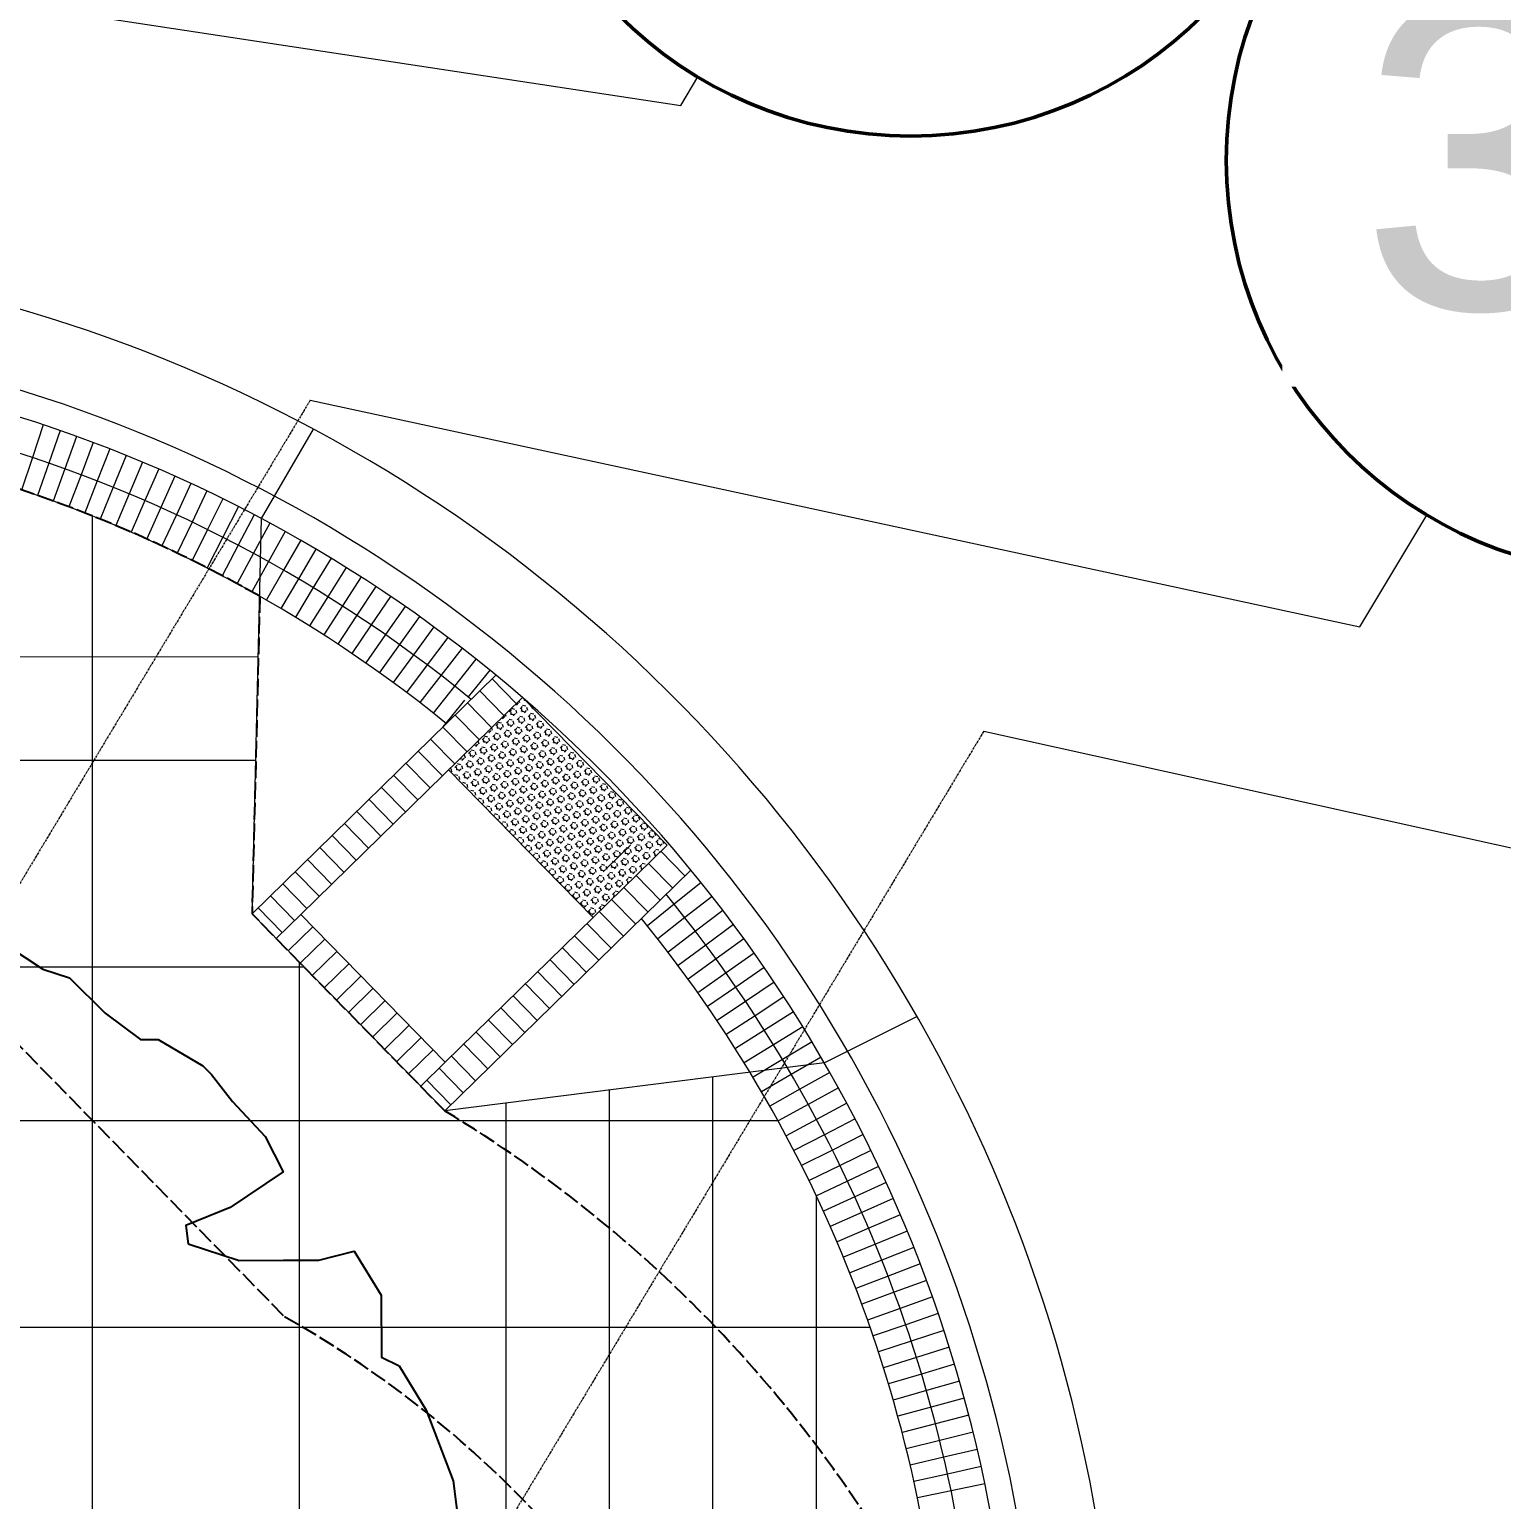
# Model space of a CAD drawing. Header units: inches. Extents: x 3268 to 7018, y 976 to 6708.
# Drawn here: x 6070 to 6411.7, y 5712.7 to 6053.9 of the extents above; entities that cross this region are included whole.
import ezdxf

# ---------------------------------------------------------------- set-up
doc = ezdxf.new("R2010")
doc.units = ezdxf.units.IN
doc.header["$MEASUREMENT"] = 0
doc.linetypes.add('Grid Line 1_2_', pattern=[0.8749999999999999, 0.4999999999999999, -0.125, 0.125, -0.125])
doc.linetypes.add('IMPORT-EASEMENT2', pattern=[4.799999999999999, 3.839999999999999, -0.9599999999999999])
for name, color, linetype, lineweight in [('0-landscaping', 1, 'Continuous', 25), ('C-ANNO-5FT-PED-ZONE', 130, 'Continuous', 25), ('C-CURB-BACK', 40, 'Continuous', 13), ('C-CURB-FACE', 80, 'Continuous', 13), ('C-CURB-GUTR', 22, 'Continuous', 15), ('L-PVMT-BRCK-HATC', 252, 'Continuous', 15), ('L-PVMT-BRICK', 20, 'Continuous', 13), ('L-PVMT-CONC-HATC', 252, 'Continuous', 15), ('L-RAMP', 10, 'Continuous', 15), ('L-SITE-WALL', 33, 'Continuous', 15), ('S-GRID', 1, 'Continuous', 9), ('S-GRID-IDEN', 1, 'Continuous', 50), ('site_dwg', 8, 'Continuous', 9)]:
    doc.layers.add(name, color=color, linetype=linetype, lineweight=lineweight)
doc.styles.add('Arial_2', font='arial.ttf', dxfattribs={"height": 71.99999999999993})

# ---------------------------------------------------------------- blocks, each defined once
blk = doc.blocks.new('site_dwg_dec1-V215-Overall Retail Plan Opt 2')
at = {"layer": '0-landscaping', "color": 213, "flags": 128}
for points in [[(110.1102024863908, 54.76156640336489), (112.6675355198426, 45.21504708576651), (114.8511137823193, 41.47197085979098), (115.3494772018789, 33.73399749442944), (116.7527309637918, 27.02626898528615), (118.811728936113, 25.21769812396382), (121.2444816820717, 17.60568417829927), (121.3690619716985, 15.67117881218223), (121.0073555575186, 10.43992103847597), (121.2117095394316, 3.034022888561253), (119.65104662971, -2.895354700621055), (109.8544485491443, -1.590498658254319), (102.8971445787721, 0.870463703299947), (101.2580483883613, -1.482540039600962)], [(101.2580483883613, -1.482540039600962), (105.454477611373, -8.676055613000015), (110.6019441858448, -13.19745785703412), (114.7199401311524, -16.814599579601), (119.7428547744371, -19.40152136094946), (118.3068144204973, -27.26535620114407), (111.9724258052704, -34.47684765727967), (113.1265473455246, -37.31559033633379), (111.6904930847199, -45.17949820201533), (107.5396966369081, -56.13399286589662), (101.3299305751173, -65.27994157050192)]]:
    blk.add_lwpolyline(points, dxfattribs=at)
blk = doc.blocks.new('site_dwg_b1-12649367-Overall Retail Plan Opt 2')
at = {"layer": 'L-PVMT-BRCK-HATC', "color": 53}
blk.add_line((0, -7.990953345783054), (0, 0), dxfattribs=at)
blk = doc.blocks.new('site_dwg_b2-12649368-Overall Retail Plan Opt 2')
at = {"layer": 'L-PVMT-BRCK-HATC', "color": 53}
blk.add_line((0, 0), (0, 7.990953347180038), dxfattribs=at)
blk = doc.blocks.new('site_dwg-12440225-Overall Retail Plan Opt 2')
at = {"layer": 'L-PVMT-CONC-HATC'}
h = blk.add_hatch(dxfattribs=at)
h.set_pattern_fill('FP_231', color=53, style=0, pattern_type=2)
h.set_pattern_definition([(161.792, (24341207.615, 9818482.596), (-0.4058953560078702, -1.233957033275975), [0.75, -1.5]), (281.792, (24341207.615, 9818482.596), (1.271585815999409, 0.265462827057043), [0.75, -1.5]), (221.792, (24341206.903, 9818482.83), (0.8656904599915388, -0.9684942062189317), [0.7499999999999999, -1.5])])
h.paths.add_polyline_path([(24341182.52834681, 9818440.297516093), (24341200.7616053, 9818455.903549658), (24341169.54953816, 9818492.370066684), (24341151.31627965, 9818476.764033109)])
at = {"layer": 'C-ANNO-5FT-PED-ZONE', "color": 213, "linetype": 'IMPORT-EASEMENT2', "flags": 128}
for points in [[(24341110.27515275, 9818519.86298188), (24341103.58275365, 9818446.426717058), (24341145.18707814, 9818397.818439998)], [(24341047.0173496, 9818486.84313996), (24341041.53196513, 9818426.65154931), (24341104.89578718, 9818352.620634126)]]:
    blk.add_lwpolyline(points, dxfattribs=at)
at = {"layer": 'C-ANNO-5FT-PED-ZONE', "color": 213, "linetype": 'IMPORT-EASEMENT2'}
for centre, radius, start, end in [((24340937.87914684, 9818258.284066778), 313.2792870240216, 56.61275068292385, 96.11435786673343), ((24340971.85754276, 9818148.437889826), 303.7001591030664, 22.76363308309685, 55.19914209256834), ((24340971.85754276, 9818148.437889822), 243.7001591099082, 25.56835877059939, 56.9131589053214)]:
    blk.add_arc(centre, radius, start, end, dxfattribs=at)
at = {"layer": 'C-CURB-BACK', "color": 253}
blk.add_arc((24340937.6986373, 9818257.54000097), 329.99999999557, 356.1931696250226, 96.06714622456765, dxfattribs=at)
at = {"layer": 'C-CURB-FACE', "color": 253}
blk.add_arc((24340937.6986373, 9818257.540000968), 336.0000000011395, 356.1931696253088, 96.06714622396795, dxfattribs=at)
at = {"layer": 'C-CURB-GUTR', "color": 53}
blk.add_arc((24340937.6986373, 9818257.540000968), 353.9999999995102, 356.193169625387, 96.06714622377574, dxfattribs=at)
at = {"layer": 'L-PVMT-BRCK-HATC', "color": 53}
for p, q in [((24341162.83245185, 9818497.139143413), (24341168.02858053, 9818491.068263395)), ((24341156.75530679, 9818491.93765242), (24341161.95143546, 9818485.866772404)), ((24341159.79387932, 9818494.538397916), (24341164.990008, 9818488.467517897)), ((24341153.71673426, 9818489.336906925), (24341158.91286293, 9818483.266026907)), ((24341150.67816173, 9818486.736161431), (24341155.8742904, 9818480.665281413)), ((24341147.63958918, 9818484.135415925), (24341152.83571786, 9818478.064535907)), ((24341141.56244412, 9818478.933924934), (24341146.75857279, 9818472.863044916)), ((24341144.60101665, 9818481.53467043), (24341149.79714533, 9818475.463790411)), ((24341138.52387159, 9818476.333179437), (24341143.72000026, 9818470.26229942)), ((24341135.48529905, 9818473.732433943), (24341140.68142773, 9818467.661553927)), ((24341129.40815399, 9818468.530942952), (24341134.60428267, 9818462.460062934)), ((24341132.44672652, 9818471.131688448), (24341137.6428552, 9818465.06080843)), ((24341126.36958146, 9818465.930197457), (24341131.56571013, 9818459.85931744)), ((24341123.33100893, 9818463.329451961), (24341128.52713761, 9818457.258571943)), ((24341117.25386387, 9818458.12796097), (24341122.44999254, 9818452.057080952)), ((24341120.2924364, 9818460.728706466), (24341125.48856508, 9818454.657826448)), ((24341114.21529134, 9818455.527215475), (24341119.41142001, 9818449.456335457)), ((24341199.24064768, 9818454.601746375), (24341204.43677636, 9818448.530866358)), ((24341111.1767188, 9818452.92646998), (24341116.37284748, 9818446.855589962)), ((24341196.20207515, 9818452.001000881), (24341201.39820383, 9818445.930120863)), ((24341105.09957374, 9818447.724978989), (24341110.29570242, 9818441.654098973)), ((24341108.13814627, 9818450.325724484), (24341113.33427495, 9818444.254844468)), ((24341193.16350262, 9818449.400255386), (24341198.3596313, 9818443.329375368)), ((24341187.08635756, 9818444.198764395), (24341192.28248623, 9818438.127884379)), ((24341190.12493009, 9818446.799509889), (24341195.32105877, 9818440.728629872)), ((24341117.45362904, 9818442.509746544), (24341111.38274902, 9818437.313617866)), ((24341184.04778503, 9818441.598018896), (24341189.2439137, 9818435.52713888)), ((24341120.05437454, 9818439.471174011), (24341113.98349452, 9818434.275045335)), ((24341181.0092125, 9818438.9972734), (24341186.20534117, 9818432.926393384)), ((24341122.65512003, 9818436.43260148), (24341116.58424001, 9818431.236472804)), ((24341177.97063996, 9818436.396527905), (24341183.16676864, 9818430.325647887)), ((24341125.25586553, 9818433.394028949), (24341119.18498551, 9818428.197900273)), ((24341171.8934949, 9818431.195036916), (24341177.08962357, 9818425.1241569)), ((24341174.93206743, 9818433.79578241), (24341180.12819611, 9818427.724902393)), ((24341127.85661102, 9818430.355456417), (24341121.785731, 9818425.15932774)), ((24341130.45735652, 9818427.316883886), (24341124.38647649, 9818422.120755209)), ((24341168.85492237, 9818428.59429142), (24341174.05105105, 9818422.523411402)), ((24341133.05810202, 9818424.278311353), (24341126.98722199, 9818419.082182677)), ((24341165.81634984, 9818425.993545925), (24341171.01247851, 9818419.922665907)), ((24341135.65884751, 9818421.239738822), (24341129.58796749, 9818416.043610146)), ((24341159.73920478, 9818420.792054933), (24341164.93533345, 9818414.721174914)), ((24341162.77777731, 9818423.39280043), (24341167.97390598, 9818417.321920412)), ((24341138.25959301, 9818418.20116629), (24341132.18871298, 9818413.005037615)), ((24341156.70063224, 9818418.191309437), (24341161.89676092, 9818412.12042942)), ((24341140.8603385, 9818415.16259376), (24341134.78945848, 9818409.966465082)), ((24341153.66205971, 9818415.590563942), (24341158.85818839, 9818409.519683925)), ((24341143.461084, 9818412.124021228), (24341137.39020397, 9818406.927892553)), ((24341147.58491465, 9818410.389072953), (24341152.78104333, 9818404.318192935)), ((24341150.62348718, 9818412.989818446), (24341155.81961586, 9818406.918938428)), ((24341144.54634212, 9818407.788327457), (24341149.74247079, 9818401.717447441)), ((24341141.50776959, 9818405.187581962), (24341146.70389826, 9818399.116701944))]:
    blk.add_line(p, q, dxfattribs=at)
at = {"layer": 'L-PVMT-BRCK-HATC', "color": 53, "flags": 128}
blk.add_lwpolyline([(24341139.99094947, 9818403.88932002), (24341146.06182949, 9818409.085448693), (24341114.85288355, 9818445.548319073), (24341108.78200352, 9818440.352190398)], dxfattribs=at)
at = {"layer": 'L-PVMT-BRICK', "color": 253}
for centre, radius, start, end in [((24340937.6986373, 9818257.540000968), 322.0000000037987, 46.91427081292383, 96.06714622384844), ((24340937.6986373, 9818257.540000966), 313.9999999983209, 47.07684155641622, 96.06714622466468), ((24340937.69863728, 9818257.54000096), 322.0000000183774, 356.19316962699, 35.50995668075696), ((24340937.6986373, 9818257.540000966), 313.9999999975694, 356.1931696257355, 35.38093163877319)]:
    blk.add_arc(centre, radius, start, end, dxfattribs=at)
at = {"layer": 'L-PVMT-CONC-HATC', "color": 53}
for p, q in [((24341056.18669713, 9818291.519116163), (24341072.78679241, 9818540.995800603)), ((24340807.78361009, 9818525.937393552), (24341109.00216794, 9818505.8944113)), ((24340806.19018169, 9818501.9903481), (24341106.82337363, 9818481.986315899)), ((24340803.00332487, 9818454.096257195), (24341114.77429066, 9818433.35112124)), ((24341101.77684021, 9818253.70708084), (24341113.8056019, 9818434.482885594)), ((24341222.20018275, 9818390.411633132), (24340685.78079271, 9818426.104800241)), ((24341146.51051, 9818203.023425512), (24341159.52868268, 9818398.668721644)), ((24341199.69240526, 9817917.820316084), (24341229.93953354, 9818372.393205376)), ((24341240.37733998, 9818341.095987866), (24340917.11056428, 9818362.606051188))]:
    blk.add_line(p, q, dxfattribs=at)
at = {"layer": 'L-PVMT-CONC-HATC', "color": 53, "flags": 128}
for points in [[(24341148.61145754, 9817873.113082003), (24341151.33641455, 9817914.065451672), (24341183.67701922, 9818400.100422489)], [(24341174.1519314, 9817895.466699043), (24341175.28346, 9817912.472023264), (24341207.82535576, 9818401.532123333)]]:
    blk.add_lwpolyline(points, dxfattribs=at)
at = {"layer": 'L-RAMP', "color": 53}
blk.add_line((24341182.52834681, 9818440.297516089), (24341151.31627965, 9818476.764033109), dxfattribs=at)
at = {"layer": 'L-RAMP', "color": 53, "flags": 128}
for points in [[(24341256.04059198, 9818412.376688763), (24341233.87282733, 9818403.076419646), (24341145.18707815, 9818397.818439998), (24341103.58275365, 9818446.42671706), (24341111.91053005, 9818537.808116218), (24341125.26400886, 9818557.765302023)], [(24341205.91220149, 9818449.793697907), (24341145.18707815, 9818397.818439998), (24341103.58275365, 9818446.426717058), (24341163.76862203, 9818497.94042111)], [(24341146.06182949, 9818409.085448697), (24341200.76160532, 9818455.903549667), (24341169.54953817, 9818492.370066691), (24341114.84976235, 9818445.551965717)]]:
    blk.add_lwpolyline(points, dxfattribs=at)
at = {"layer": 'L-SITE-WALL', "color": 53}
blk.add_arc((24340765.82561283, 9817895.039296158), 491.4324032307834, 39.29477599365797, 82.71284476795991, dxfattribs=at)
for name, p, rotation in [('site_dwg_b1-12649367-Overall Retail Plan Opt 2', (24341059.75028318, 9818555.512140168), 157.7256220101147), ('site_dwg_b1-12649367-Overall Retail Plan Opt 2', (24341063.44228816, 9818553.973019153), 157.0138731962831), ('site_dwg_b1-12649367-Overall Retail Plan Opt 2', (24341067.11488925, 9818552.388154656), 156.3021243824517), ('site_dwg_b1-12649367-Overall Retail Plan Opt 2', (24341070.76751972, 9818550.75779124), 155.5903755686201), ('site_dwg_b2-12649368-Overall Retail Plan Opt 2', (24341059.75028318, 9818555.512140168), 157.7256220101147), ('site_dwg_b2-12649368-Overall Retail Plan Opt 2', (24341063.44228816, 9818553.973019153), 157.0138731962831), ('site_dwg_b1-12649367-Overall Retail Plan Opt 2', (24341074.39961593, 9818549.082180493), 154.8786267547886), ('site_dwg_b1-12649367-Overall Retail Plan Opt 2', (24341078.0106174, 9818547.361580983), 154.1668779409574), ('site_dwg_b2-12649368-Overall Retail Plan Opt 2', (24341067.11488925, 9818552.388154656), 156.3021243824517), ('site_dwg_b2-12649368-Overall Retail Plan Opt 2', (24341070.76751972, 9818550.75779124), 155.5903755686201), ('site_dwg_b1-12649367-Overall Retail Plan Opt 2', (24341081.59996689, 9818545.596258221), 153.4551291271259), ('site_dwg_b1-12649367-Overall Retail Plan Opt 2', (24341085.16711053, 9818543.78648462), 152.7433803132944), ('site_dwg_b2-12649368-Overall Retail Plan Opt 2', (24341074.39961593, 9818549.082180493), 154.8786267547886), ('site_dwg_b2-12649368-Overall Retail Plan Opt 2', (24341078.0106174, 9818547.361580983), 154.1668779409574), ('site_dwg_b1-12649367-Overall Retail Plan Opt 2', (24341088.71149787, 9818541.932539452), 152.0316314994629), ('site_dwg_b1-12649367-Overall Retail Plan Opt 2', (24341092.23258194, 9818540.034708804), 151.3198826856316), ('site_dwg_b2-12649368-Overall Retail Plan Opt 2', (24341081.59996689, 9818545.596258221), 153.4551291271259), ('site_dwg_b2-12649368-Overall Retail Plan Opt 2', (24341085.16711053, 9818543.78648462), 152.7433803132944), ('site_dwg_b1-12649367-Overall Retail Plan Opt 2', (24341095.72981942, 9818538.093285535), 150.6081338718), ('site_dwg_b2-12649368-Overall Retail Plan Opt 2', (24341088.71149787, 9818541.932539452), 152.0316314994629), ('site_dwg_b2-12649368-Overall Retail Plan Opt 2', (24341092.23258194, 9818540.034708804), 151.3198826856316), ('site_dwg_b1-12649367-Overall Retail Plan Opt 2', (24341099.20267062, 9818536.108569233), 149.8963850579685), ('site_dwg_b1-12649367-Overall Retail Plan Opt 2', (24341102.65059963, 9818534.080866165), 149.184636244137), ('site_dwg_b2-12649368-Overall Retail Plan Opt 2', (24341095.72981942, 9818538.093285535), 150.6081338718), ('site_dwg_b1-12649367-Overall Retail Plan Opt 2', (24341106.07307441, 9818532.010489233), 148.4728874303055), ('site_dwg_b1-12649367-Overall Retail Plan Opt 2', (24341109.46956682, 9818529.897757923), 147.761138616474), ('site_dwg_b2-12649368-Overall Retail Plan Opt 2', (24341099.20267062, 9818536.108569233), 149.8963850579685), ('site_dwg_b2-12649368-Overall Retail Plan Opt 2', (24341102.65059963, 9818534.080866165), 149.184636244137), ('site_dwg_b1-12649367-Overall Retail Plan Opt 2', (24341112.83955273, 9818527.74299826), 147.0493898026428), ('site_dwg_b2-12649368-Overall Retail Plan Opt 2', (24341106.07307441, 9818532.010489233), 148.4728874303055), ('site_dwg_b2-12649368-Overall Retail Plan Opt 2', (24341109.46956682, 9818529.897757923), 147.761138616474), ('site_dwg_b1-12649367-Overall Retail Plan Opt 2', (24341116.18251211, 9818525.546542745), 146.3376409888112), ('site_dwg_b1-12649367-Overall Retail Plan Opt 2', (24341119.4979291, 9818523.308730323), 145.6258921749797), ('site_dwg_b2-12649368-Overall Retail Plan Opt 2', (24341112.83955273, 9818527.74299826), 147.0493898026428), ('site_dwg_b1-12649367-Overall Retail Plan Opt 2', (24341122.78529209, 9818521.02990632), 144.9141433611482), ('site_dwg_b2-12649368-Overall Retail Plan Opt 2', (24341116.18251211, 9818525.546542745), 146.3376409888112), ('site_dwg_b2-12649368-Overall Retail Plan Opt 2', (24341119.4979291, 9818523.308730323), 145.6258921749797), ('site_dwg_b1-12649367-Overall Retail Plan Opt 2', (24341126.04409378, 9818518.710422384), 144.2023945473167), ('site_dwg_b1-12649367-Overall Retail Plan Opt 2', (24341129.27383132, 9818516.350636445), 143.4906457334855), ('site_dwg_b2-12649368-Overall Retail Plan Opt 2', (24341122.78529209, 9818521.02990632), 144.9141433611482), ('site_dwg_b1-12649367-Overall Retail Plan Opt 2', (24341132.47400631, 9818513.950912649), 142.7788969196539), ('site_dwg_b2-12649368-Overall Retail Plan Opt 2', (24341126.04409378, 9818518.710422384), 144.2023945473167), ('site_dwg_b2-12649368-Overall Retail Plan Opt 2', (24341129.27383132, 9818516.350636445), 143.4906457334855), ('site_dwg_b1-12649367-Overall Retail Plan Opt 2', (24341135.64412491, 9818511.511621302), 142.0671481058224), ('site_dwg_b2-12649368-Overall Retail Plan Opt 2', (24341132.47400631, 9818513.950912649), 142.7788969196539), ('site_dwg_b1-12649367-Overall Retail Plan Opt 2', (24341138.78369795, 9818509.033138819), 141.3553992919909), ('site_dwg_b1-12649367-Overall Retail Plan Opt 2', (24341141.89224093, 9818506.515847662), 140.6436504781593), ('site_dwg_b2-12649368-Overall Retail Plan Opt 2', (24341135.64412491, 9818511.511621302), 142.0671481058224), ('site_dwg_b2-12649368-Overall Retail Plan Opt 2', (24341138.78369795, 9818509.033138819), 141.3553992919909), ('site_dwg_b1-12649367-Overall Retail Plan Opt 2', (24341144.96927418, 9818503.960136283), 139.9319016643277), ('site_dwg_b2-12649368-Overall Retail Plan Opt 2', (24341141.89224093, 9818506.515847662), 140.6436504781593), ('site_dwg_b1-12649367-Overall Retail Plan Opt 2', (24341148.01432286, 9818501.366399065), 139.2201528504966), ('site_dwg_b2-12649368-Overall Retail Plan Opt 2', (24341144.96927418, 9818503.960136283), 139.9319016643277), ('site_dwg_b1-12649367-Overall Retail Plan Opt 2', (24341151.02691709, 9818498.735036248), 138.5084040366652), ('site_dwg_b2-12649368-Overall Retail Plan Opt 2', (24341148.01432286, 9818501.366399065), 139.2201528504966), ('site_dwg_b2-12649368-Overall Retail Plan Opt 2', (24341151.02691709, 9818498.735036248), 138.5084040366652), ('site_dwg_b1-12649367-Overall Retail Plan Opt 2', (24341154.00659198, 9818496.06645389), 137.7966552228336), ('site_dwg_b1-12649367-Overall Retail Plan Opt 2', (24341156.95288773, 9818493.36106379), 137.084906409002), ('site_dwg_b2-12649368-Overall Retail Plan Opt 2', (24341154.00659198, 9818496.06645389), 137.7966552228336), ('site_dwg_b2-12649368-Overall Retail Plan Opt 2', (24341156.086873, 9818492.61983287), 137.084906409002), ('site_dwg_b1-12649367-Overall Retail Plan Opt 2', (24341186.25287429, 9818451.324643856), 130.5605590524934), ('site_dwg_b1-12649367-Overall Retail Plan Opt 2', (24341201.51336971, 9818442.163366145), 124.985176573867), ('site_dwg_b2-12649368-Overall Retail Plan Opt 2', (24341201.51336971, 9818442.163366145), 124.985176573867), ('site_dwg_b1-12649367-Overall Retail Plan Opt 2', (24341203.78641364, 9818438.872003887), 124.2734277600359), ('site_dwg_b2-12649368-Overall Retail Plan Opt 2', (24341203.78641364, 9818438.872003887), 124.2734277600359), ('site_dwg_b1-12649367-Overall Retail Plan Opt 2', (24341206.01839676, 9818435.552659737), 123.5616789462043), ('site_dwg_b2-12649368-Overall Retail Plan Opt 2', (24341206.01839676, 9818435.552659737), 123.5616789462043), ('site_dwg_b1-12649367-Overall Retail Plan Opt 2', (24341208.20897465, 9818432.205845911), 122.8499301323727), ('site_dwg_b2-12649368-Overall Retail Plan Opt 2', (24341208.20897465, 9818432.205845911), 122.8499301323727), ('site_dwg_b1-12649367-Overall Retail Plan Opt 2', (24341210.35780925, 9818428.832078865), 122.1381813185412), ('site_dwg_b2-12649368-Overall Retail Plan Opt 2', (24341210.35780925, 9818428.832078865), 122.1381813185412), ('site_dwg_b1-12649367-Overall Retail Plan Opt 2', (24341212.46456899, 9818425.431879217), 121.4264325047097), ('site_dwg_b2-12649368-Overall Retail Plan Opt 2', (24341212.46456899, 9818425.431879217), 121.4264325047097), ('site_dwg_b1-12649367-Overall Retail Plan Opt 2', (24341214.52892876, 9818422.00577166), 120.7146836908782), ('site_dwg_b2-12649368-Overall Retail Plan Opt 2', (24341214.52892876, 9818422.00577166), 120.7146836908782), ('site_dwg_b1-12649367-Overall Retail Plan Opt 2', (24341216.55057001, 9818418.55428489), 120.002934877047), ('site_dwg_b2-12649368-Overall Retail Plan Opt 2', (24341216.55057001, 9818418.55428489), 120.002934877047), ('site_dwg_b1-12649367-Overall Retail Plan Opt 2', (24341218.52918076, 9818415.077951513), 119.2911860632155), ('site_dwg_b2-12649368-Overall Retail Plan Opt 2', (24341218.52918076, 9818415.077951513), 119.2911860632155), ('site_dwg_b1-12649367-Overall Retail Plan Opt 2', (24341220.46445569, 9818411.577307975), 118.5794372493839), ('site_dwg_b2-12649368-Overall Retail Plan Opt 2', (24341220.46445569, 9818411.577307975), 118.5794372493839), ('site_dwg_b1-12649367-Overall Retail Plan Opt 2', (24341222.35609617, 9818408.052894471), 117.8676884355524), ('site_dwg_b2-12649368-Overall Retail Plan Opt 2', (24341222.35609617, 9818408.052894471), 117.8676884355524), ('site_dwg_b1-12649367-Overall Retail Plan Opt 2', (24341224.20381029, 9818404.505254863), 117.1559396217209), ('site_dwg_b2-12649368-Overall Retail Plan Opt 2', (24341224.20381029, 9818404.505254863), 117.1559396217209), ('site_dwg_b1-12649367-Overall Retail Plan Opt 2', (24341226.00731292, 9818400.934936598), 116.4441908078897), ('site_dwg_b2-12649368-Overall Retail Plan Opt 2', (24341226.00731292, 9818400.934936598), 116.4441908078897), ('site_dwg_b1-12649367-Overall Retail Plan Opt 2', (24341227.76632576, 9818397.342490625), 115.7324419940582), ('site_dwg_b2-12649368-Overall Retail Plan Opt 2', (24341227.76632576, 9818397.342490625), 115.7324419940582), ('site_dwg_b1-12649367-Overall Retail Plan Opt 2', (24341229.48057737, 9818393.728471301), 115.0206931802266), ('site_dwg_b2-12649368-Overall Retail Plan Opt 2', (24341229.48057737, 9818393.728471301), 115.0206931802266), ('site_dwg_b1-12649367-Overall Retail Plan Opt 2', (24341231.14980321, 9818390.093436321), 114.3089443663951), ('site_dwg_b2-12649368-Overall Retail Plan Opt 2', (24341231.14980321, 9818390.093436321), 114.3089443663951), ('site_dwg_b1-12649367-Overall Retail Plan Opt 2', (24341232.77374572, 9818386.437946614), 113.5971955525636), ('site_dwg_b2-12649368-Overall Retail Plan Opt 2', (24341232.77374572, 9818386.437946614), 113.5971955525636), ('site_dwg_b2-12649368-Overall Retail Plan Opt 2', (24341234.35215428, 9818382.762566274), 112.8854467387321), ('site_dwg_b1-12649367-Overall Retail Plan Opt 2', (24341234.35215428, 9818382.762566274), 112.8854467387321), ('site_dwg_b1-12649367-Overall Retail Plan Opt 2', (24341235.88478534, 9818379.067862457), 112.1736979249008), ('site_dwg_b2-12649368-Overall Retail Plan Opt 2', (24341235.88478534, 9818379.067862457), 112.1736979249008), ('site_dwg_b1-12649367-Overall Retail Plan Opt 2', (24341237.37140238, 9818375.354405304), 111.4619491110692), ('site_dwg_b2-12649368-Overall Retail Plan Opt 2', (24341237.37140238, 9818375.354405304), 111.4619491110692), ('site_dwg_b1-12649367-Overall Retail Plan Opt 2', (24341238.811776, 9818371.622767853), 110.7502002972377), ('site_dwg_b2-12649368-Overall Retail Plan Opt 2', (24341238.811776, 9818371.622767853), 110.7502002972377), ('site_dwg_b1-12649367-Overall Retail Plan Opt 2', (24341240.20568394, 9818367.873525942), 110.0384514834062), ('site_dwg_b2-12649368-Overall Retail Plan Opt 2', (24341240.20568394, 9818367.873525942), 110.0384514834062), ('site_dwg_b1-12649367-Overall Retail Plan Opt 2', (24341241.5529111, 9818364.107258126), 109.3267026695747), ('site_dwg_b2-12649368-Overall Retail Plan Opt 2', (24341241.5529111, 9818364.107258126), 109.3267026695747), ('site_dwg_b1-12649367-Overall Retail Plan Opt 2', (24341242.85324956, 9818360.324545594), 108.6149538557435), ('site_dwg_b2-12649368-Overall Retail Plan Opt 2', (24341242.85324956, 9818360.324545594), 108.6149538557435), ('site_dwg_b1-12649367-Overall Retail Plan Opt 2', (24341244.1064987, 9818356.525972065), 107.903205041912), ('site_dwg_b2-12649368-Overall Retail Plan Opt 2', (24341244.1064987, 9818356.525972065), 107.903205041912), ('site_dwg_b2-12649368-Overall Retail Plan Opt 2', (24341245.3124651, 9818352.712123707), 107.1914562280804), ('site_dwg_b1-12649367-Overall Retail Plan Opt 2', (24341245.3124651, 9818352.712123707), 107.1914562280804), ('site_dwg_b2-12649368-Overall Retail Plan Opt 2', (24341246.47096267, 9818348.883589052), 106.4797074142489), ('site_dwg_b1-12649367-Overall Retail Plan Opt 2', (24341246.47096267, 9818348.883589052), 106.4797074142489), ('site_dwg_b2-12649368-Overall Retail Plan Opt 2', (24341247.58181265, 9818345.040958885), 105.7679586004174), ('site_dwg_b1-12649367-Overall Retail Plan Opt 2', (24341247.58181265, 9818345.040958885), 105.7679586004174), ('site_dwg_b1-12649367-Overall Retail Plan Opt 2', (24341248.6448436, 9818341.184826182), 105.0562097865859), ('site_dwg_b2-12649368-Overall Retail Plan Opt 2', (24341248.6448436, 9818341.184826182), 105.0562097865859), ('site_dwg_b1-12649367-Overall Retail Plan Opt 2', (24341249.6598915, 9818337.315785991), 104.3444609727546), ('site_dwg_b2-12649368-Overall Retail Plan Opt 2', (24341249.6598915, 9818337.315785991), 104.3444609727546), ('site_dwg_b1-12649367-Overall Retail Plan Opt 2', (24341250.62679971, 9818333.434435353), 103.6327121589231), ('site_dwg_b2-12649368-Overall Retail Plan Opt 2', (24341250.62679971, 9818333.434435353), 103.6327121589231), ('site_dwg_b1-12649367-Overall Retail Plan Opt 2', (24341251.54541902, 9818329.541373214), 102.9209633450916), ('site_dwg_b2-12649368-Overall Retail Plan Opt 2', (24341251.54541902, 9818329.541373214), 102.9209633450916), ('site_dwg_b2-12649368-Overall Retail Plan Opt 2', (24341252.41560767, 9818325.637200324), 102.2092145312601), ('site_dwg_b1-12649367-Overall Retail Plan Opt 2', (24341252.41560767, 9818325.637200324), 102.2092145312601), ('site_dwg_b2-12649368-Overall Retail Plan Opt 2', (24341253.23723139, 9818321.722519148), 101.4974657174286), ('site_dwg_b1-12649367-Overall Retail Plan Opt 2', (24341253.23723139, 9818321.722519148), 101.4974657174286), ('site_dwg_b2-12649368-Overall Retail Plan Opt 2', (24341254.01016339, 9818317.797933772), 100.7857169035974), ('site_dwg_b1-12649367-Overall Retail Plan Opt 2', (24341254.01016339, 9818317.797933772), 100.7857169035974), ('site_dwg_b1-12649367-Overall Retail Plan Opt 2', (24341254.73428439, 9818313.864049809), 100.0739680897658), ('site_dwg_b2-12649368-Overall Retail Plan Opt 2', (24341254.73428439, 9818313.864049809), 100.0739680897658), ('site_dwg_b1-12649367-Overall Retail Plan Opt 2', (24341255.40948265, 9818309.921474312), 99.36221927593432), ('site_dwg_b2-12649368-Overall Retail Plan Opt 2', (24341255.40948265, 9818309.921474312), 99.36221927593432), ('site_dwg_b2-12649368-Overall Retail Plan Opt 2', (24341256.03565398, 9818305.970815668), 98.65047046210272), ('site_dwg_b1-12649367-Overall Retail Plan Opt 2', (24341256.03565398, 9818305.970815668), 98.65047046210272), ('site_dwg_b2-12649368-Overall Retail Plan Opt 2', (24341256.61270176, 9818302.01268352), 97.9387216482712), ('site_dwg_b1-12649367-Overall Retail Plan Opt 2', (24341256.61270176, 9818302.01268352), 97.9387216482712)]:
    blk.add_blockref(name, p, dxfattribs=dict(rotation=rotation))
at = {"xscale": 1.500000000000001, "yscale": 1.500000000000001, "zscale": 1.500000000000001, "rotation": 37.81158375857705}
blk.add_blockref('site_dwg_dec1-V215-Overall Retail Plan Opt 2', (24340962.33277385, 9818279.641494937), dxfattribs=at)
blk = doc.blocks.new('Grid - Grid Head - Circle-198325-Overall Retail Plan Opt 2')
at = {"layer": 'S-GRID-IDEN'}
blk.add_circle((0, 0), 0.2500000000000002, dxfattribs=at)

msp = doc.modelspace()

# ---------------------------------------------------------------- linework, layer by layer
at = {"layer": 'S-GRID'}
for p, q in [((6006.388464736488, 6068.82465170951), (6221.186687710454, 6036.248578994629)), ((6221.186687710454, 6036.248578994629), (6225.142180125763, 6042.831623864022)), ((6135.172538615078, 5967.797593884311), (6378.816094822442, 5915.248310148847)), ((6378.816094822442, 5915.248310148847), (6394.376593787031, 5941.145329310749)), ((6291.505315277513, 5890.959823263463), (6562.493614682576, 5831.170687575769))]:
    msp.add_line(p, q, dxfattribs=at)
at = {"layer": 'S-GRID', "linetype": 'Grid Line 1_2_'}
for p, q in [((6135.172538615078, 5967.797593884311), (4619.276379063332, 3444.92271816835)), ((6291.505315277513, 5890.959823263463), (4768.061526186897, 3355.523582565579))]:
    msp.add_line(p, q, dxfattribs=at)

# ---------------------------------------------------------------- block references
at = {"layer": 'S-GRID-IDEN', "xscale": 383.9999999999998, "yscale": 383.9999999999998, "zscale": 383.9999999999998, "rotation": 149.0000000000004}
for p in [(6274.585835317123, 6125.119684731421), (6443.820248978392, 6023.433390178147)]:
    msp.add_blockref('Grid - Grid Head - Circle-198325-Overall Retail Plan Opt 2', p, dxfattribs=at)
at = {"layer": 'site_dwg', "color": 53, "lineweight": 15, "rotation": 3.810000000000009}
msp.add_blockref('site_dwg-12440225-Overall Retail Plan Opt 2', (-23628768.691637, -11408316.78144797), dxfattribs=at)

# ---------------------------------------------------------------- next in the draw order: texts
at = {"layer": 'S-GRID-IDEN', "lineweight": 9, "insert": (6378.808271650172, 6060.977968213527), "char_height": 71.99999999999993, "width": 156.3479999999998, "attachment_point": 1, "style": 'Arial_2', "bg_fill": 3, "box_fill_scale": 1.25, "bg_fill_color": 256, "bg_fill_true_color": 13158600, "bg_fill_transparency": 0}
msp.add_mtext('3D', dxfattribs=at)

doc.saveas('drawing.dxf')
